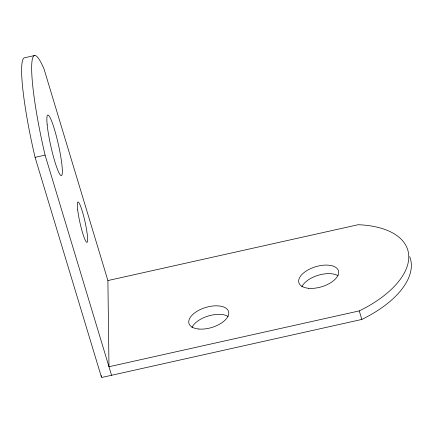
<?xml version="1.0" encoding="UTF-8"?>
<svg xmlns="http://www.w3.org/2000/svg" width="433" height="433" viewBox="0 0 433 433"><rect width="100%" height="100%" fill="white"/><g stroke="black" fill="none" stroke-linecap="round" stroke-linejoin="round"><path stroke-width="0.65" d="M34.829 55.484L24.816 57.719A92.007 11.453 77.4 0 0 35.078 157.352L101.549 377.516L361.836 319.44A92.007 46.558 -16.8 0 0 409.699 256.645M35.078 157.352L45.086 155.122L111.557 375.281M107.898 280.557L358.178 224.716A92.007 46.558 -16.8 0 1 408.774 256.639A92.007 46.558 -16.8 0 1 359.26 310.905L108.981 366.746L107.898 280.557L44.009 68.934A92.007 11.453 77.4 0 0 31.663 69.345A92.007 11.453 77.4 0 0 45.086 155.122M359.26 310.905L361.836 319.44M101.522 375.498L101.538 376.84M301.877 286.808A20.676 10.462 -16.8 0 1 318.071 275.312A20.676 10.462 -16.8 0 1 338.065 275.724M191.954 327.537A20.676 10.462 -16.8 0 1 208.154 316.041A20.676 10.462 -16.8 0 1 228.148 316.458M47.181 124.764A31.014 3.859 77.4 0 0 60.209 174.851A31.014 3.859 77.4 0 0 56.404 136.335A31.014 3.859 77.4 0 0 47.181 124.764M77.686 209.902A20.676 2.576 77.4 0 0 86.524 242.155A20.676 2.576 77.4 0 0 83.19 214.34A20.676 2.576 77.4 0 0 77.686 209.902M308.778 288.308A20.676 10.462 -16.8 0 0 338.693 272.276A20.676 10.462 -16.8 0 0 308.545 269.645A20.676 10.462 -16.8 0 0 308.778 288.308M198.861 329.037A20.676 10.462 -16.8 0 0 228.776 313.01A20.676 10.462 -16.8 0 0 198.628 310.38A20.676 10.462 -16.8 0 0 198.861 329.037"/></g></svg>
